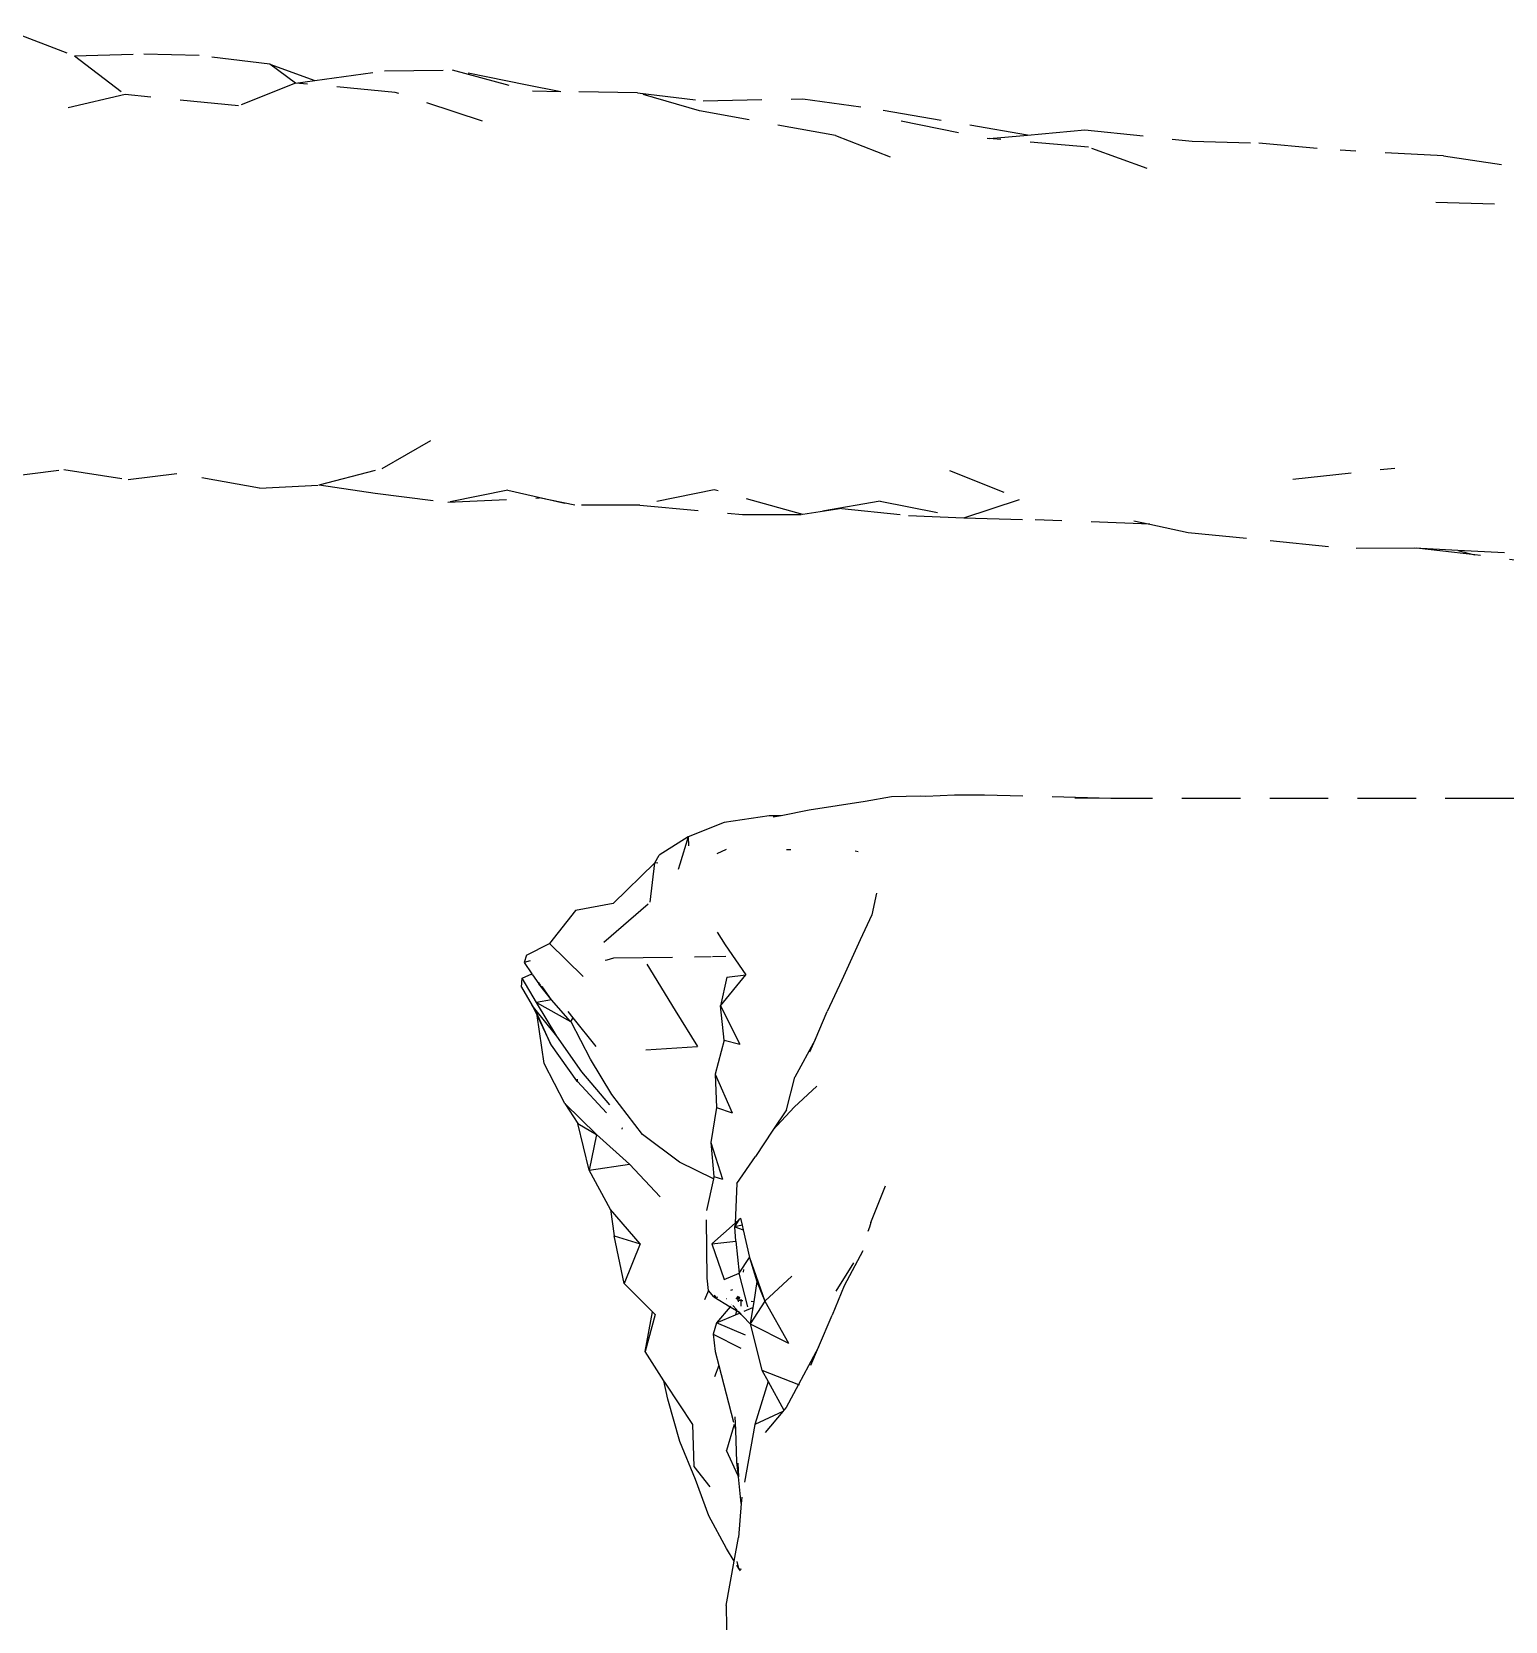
# Model space of a CAD drawing. Header units: millimetres. Extents: x 0 to 460473, y -68369 to 85219.
# Drawn here: x 230321.9 to 230479.2, y -38931.9 to -38762.1 of the extents above; entities that cross this region are included whole.
import ezdxf

# ---------------------------------------------------------------- set-up
doc = ezdxf.new("R2010")
doc.units = ezdxf.units.MM
doc.header["$LTSCALE"] = 50
doc.linetypes.add('HIDDEN2', pattern=[0.1875, 0.125, -0.0625])
doc.layers.add('hid', color=8, linetype='HIDDEN2')

msp = doc.modelspace()

# ---------------------------------------------------------------- linework, layer by layer
at = {"layer": 'hid'}
for p, q in [((230319.78226242, -38762.12637807), (230326.45754578, -38764.68265603)), ((230326.45754578, -38764.68265603), (230333.84602928, -38764.50634951)), ((230326.45754578, -38764.68265603), (230331.84966883, -38768.83235838)), ((230339.73611752, -38764.66765831), (230333.84602928, -38764.50634951)), ((230347.28583975, -38765.59918334), (230339.73611752, -38764.66765831)), ((230347.28583975, -38765.59918334), (230352.07918742, -38767.31512724)), ((230350.04039719, -38767.59621301), (230347.28583975, -38765.59918334)), ((230352.07918742, -38767.31512724), (230359.54073305, -38766.28641217)), ((230359.54073305, -38766.28641217), (230366.76722788, -38766.19775899)), ((230366.76722788, -38766.19775899), (230375.32187985, -38768.48441128)), ((230374.58693123, -38767.78451771), (230366.76722788, -38766.19775899)), ((230350.04039719, -38767.59621301), (230343.9320742, -38770.03550876)), ((230350.04039719, -38767.59621301), (230352.07918742, -38767.31512724)), ((230360.66040478, -38768.60039365), (230350.04039719, -38767.59621301)), ((230378.33884652, -38768.523951), (230374.58693123, -38767.78451771)), ((230331.84966883, -38768.83235838), (230323.98571857, -38770.65841404)), ((230343.9320742, -38770.03550876), (230331.84966883, -38768.83235838)), ((230369.9740037, -38771.66392781), (230360.66040478, -38768.60039365)), ((230378.33884652, -38768.523951), (230375.32187985, -38768.48441128)), ((230386.53659587, -38768.63138893), (230378.33884652, -38768.523951)), ((230386.53659587, -38768.63138893), (230393.55685511, -38769.49259132)), ((230393.14213411, -38770.58375873), (230386.53659587, -38768.63138893)), ((230393.55685511, -38769.49259132), (230404.16786334, -38769.28995546)), ((230404.16786334, -38769.28995546), (230410.63391132, -38770.18381954)), ((230407.67686804, -38773.20802636), (230393.14213411, -38770.58375873)), ((230428.17868453, -38773.15442869), (230410.63391132, -38770.18381954)), ((230414.66937922, -38771.64926338), (230424.11196912, -38773.52297847)), ((230407.67686804, -38773.20802636), (230414.7353746, -38775.98693714)), ((230424.11196912, -38773.52297847), (230428.17868453, -38773.15442869)), ((230428.17868453, -38773.15442869), (230434.27675854, -38772.60178521)), ((230434.27675854, -38772.60178521), (230445.72770804, -38773.8009362)), ((230434.66598133, -38774.4658351), (230424.11196912, -38773.52297847)), ((230440.92579373, -38776.72115883), (230434.66598133, -38774.4658351)), ((230445.72770804, -38773.8009362), (230452.86120937, -38773.99324029)), ((230452.86120937, -38773.99324029), (230461.5381028, -38774.78245362)), ((230472.58333067, -38775.36569827), (230461.5381028, -38774.78245362)), ((230472.58333067, -38775.36569827), (230479.2346157, -38776.35754745)), ((230478.00470168, -38780.53691195), (230470.57572101, -38780.34394129)), ((230359.2955002, -38808.74995528), (230364.48213762, -38805.76507582)), ((230318.57559677, -38809.70980933), (230325.31162588, -38808.88326834)), ((230325.31162588, -38808.88326834), (230332.16314692, -38809.94644001)), ((230352.54147235, -38810.52435214), (230359.2955002, -38808.74995528)), ((230419.82676868, -38808.98691925), (230427.46873446, -38812.02545722)), ((230456.4842061, -38809.92077725), (230467.38319419, -38808.71529389)), ((230332.16314692, -38809.94644001), (230337.37678245, -38809.30587075)), ((230346.19616592, -38810.87429893), (230337.37678245, -38809.30587075)), ((230346.19616592, -38810.87429893), (230352.54147235, -38810.52435214)), ((230352.54147235, -38810.52435214), (230358.54105294, -38811.39088704)), ((230358.54105294, -38811.39088704), (230366.30676007, -38812.3717379)), ((230372.68206439, -38811.08793311), (230366.30676007, -38812.3717379)), ((230366.30676007, -38812.3717379), (230376.05607853, -38811.90714188)), ((230372.68206439, -38811.08793311), (230379.84106393, -38812.69902146)), ((230379.84106393, -38812.69902146), (230376.05607853, -38811.90714188)), ((230394.72602338, -38811.04160682), (230386.79307794, -38812.6830239)), ((230404.18436218, -38813.68320515), (230394.72602338, -38811.04160682)), ((230412.44428476, -38812.24742347), (230404.18436218, -38813.68320515)), ((230412.44428476, -38812.24742347), (230421.38365985, -38814.02581972)), ((230421.38365985, -38814.02581972), (230427.46873446, -38812.02545722)), ((230386.79307794, -38812.6830239), (230379.84106393, -38812.69902146)), ((230386.79307794, -38812.6830239), (230397.75956132, -38813.66854071)), ((230397.75956132, -38813.66854071), (230404.18436218, -38813.68320515)), ((230408.34507133, -38813.0499681), (230404.18436218, -38813.68320515)), ((230408.34507133, -38813.0499681), (230415.45157454, -38813.76885879)), ((230415.45157454, -38813.76885879), (230421.38365985, -38814.02581972)), ((230421.38365985, -38814.02581972), (230428.97612908, -38814.24778596)), ((230441.20500296, -38814.70911209), (230428.97612908, -38814.24778596)), ((230439.52414171, -38814.34877061), (230441.20500296, -38814.70911209)), ((230441.20500296, -38814.70911209), (230445.31673677, -38815.59058178)), ((230445.31673677, -38815.59058178), (230454.06337533, -38816.46611532)), ((230454.06337533, -38816.46611532), (230462.25730252, -38817.30598761)), ((230469.50704572, -38817.26999308), (230462.25730252, -38817.30598761)), ((230475.90034879, -38817.98021842), (230469.50704572, -38817.26999308)), ((230474.11075948, -38817.50566051), (230469.50704572, -38817.26999308)), ((230474.11075948, -38817.50566051), (230475.90034879, -38817.98021842)), ((230479.07112713, -38817.7595853), (230474.11075948, -38817.50566051)), ((230485.81465572, -38819.2853533), (230475.90034879, -38817.98021842)), ((230410.8312719, -38844.34427654), (230404.85420062, -38845.24747254)), ((230413.66081832, -38843.8416863), (230410.8312719, -38844.34427654)), ((230416.76431877, -38843.76769755), (230413.66081832, -38843.8416863)), ((230417.30590306, -38843.78252863), (230416.76431877, -38843.76769755)), ((230420.37121083, -38843.64221663), (230417.30590306, -38843.78252863)), ((230423.56378955, -38843.65938068), (230420.37121083, -38843.64221663)), ((230437.04526317, -38843.99306912), (230423.56378955, -38843.65938068)), ((230437.04526317, -38843.99306912), (230433.22585953, -38843.98999708)), ((230479.01292018, -38844.02682481), (230437.04526317, -38843.99306912)), ((230513.23356046, -38843.99582952), (230479.01292018, -38844.02682481)), ((230400.5757554, -38845.85038086), (230395.79274463, -38846.55494039)), ((230401.87398178, -38845.84298652), (230400.5757554, -38845.85038086)), ((230401.87398178, -38845.84298652), (230401.00719902, -38846.01618898)), ((230404.85420062, -38845.24747254), (230401.87398178, -38845.84298652)), ((230391.94083098, -38848.09853901), (230388.84934319, -38850.06890607)), ((230391.94083098, -38848.09853901), (230391.05456397, -38851.01715492)), ((230395.79274463, -38846.55494039), (230391.94083098, -38848.09853901)), ((230391.94083098, -38848.09853901), (230391.98523596, -38849.07205765)), ((230395.9928085, -38849.45576119), (230394.98779139, -38849.90308259)), ((230402.91919085, -38849.48430548), (230402.45025763, -38849.47719817)), ((230410.08434818, -38849.71227108), (230409.75479982, -38849.63786869)), ((230388.39776427, -38850.88628178), (230383.95443249, -38855.22962135)), ((230387.88114478, -38855.08947599), (230388.39776427, -38850.88628178)), ((230388.39776427, -38850.88628178), (230388.84934319, -38850.06890607)), ((230388.68894917, -38850.90062546), (230388.39776427, -38850.88628178)), ((230391.05456397, -38851.01715492), (230390.88349568, -38851.58050955)), ((230391.12931021, -38851.0208369), (230391.05456397, -38851.01715492)), ((230412.06233463, -38854.11945682), (230411.55442971, -38856.43093868)), ((230379.90601348, -38855.96850899), (230377.15392811, -38859.50030529)), ((230383.95443249, -38855.22962135), (230379.90601348, -38855.96850899)), ((230382.94364202, -38859.34716191), (230387.88114478, -38855.08947599)), ((230411.55442971, -38856.43093868), (230410.29051399, -38859.11886329)), ((230395.05069563, -38858.2838236), (230395.88821188, -38859.62911904)), ((230374.67422325, -38860.72495241), (230377.15392811, -38859.50030529)), ((230377.15392811, -38859.50030529), (230380.7458677, -38863.01627066)), ((230395.88821188, -38859.62911904), (230398.10199042, -38862.84696307)), ((230410.29051399, -38859.11886329), (230408.33890797, -38863.40687793)), ((230374.67422325, -38860.72495241), (230374.44689826, -38861.5301633)), ((230375.07062566, -38861.33905917), (230374.44689826, -38861.5301633)), ((230374.44689826, -38861.5301633), (230375.26896672, -38862.74714492)), ((230383.09710781, -38861.27845071), (230383.29993939, -38861.2232316)), ((230383.29993939, -38861.2232316), (230384.01496222, -38861.02857291)), ((230384.01496222, -38861.02857291), (230391.77612255, -38860.92355433)), ((230387.54627632, -38861.69663799), (230390.57222159, -38866.6538842)), ((230392.61062832, -38860.91181726), (230394.39182423, -38860.88464518)), ((230394.53775717, -38860.88241898), (230395.95524285, -38860.86079529)), ((230374.15562243, -38864.14176619), (230374.20732863, -38863.20974124)), ((230374.20732863, -38863.20974124), (230375.26896672, -38862.74714492)), ((230375.7484362, -38865.79518144), (230374.20732863, -38863.20974124)), ((230375.33522593, -38862.83396431), (230375.26896672, -38862.74714492)), ((230375.33522593, -38862.83396431), (230376.00590058, -38863.81831537)), ((230395.39036883, -38866.15862618), (230398.10199042, -38862.84696307)), ((230396.07624043, -38863.08409368), (230395.39036883, -38866.15862618)), ((230396.07624043, -38863.08409368), (230398.10199042, -38862.84696307)), ((230408.33890797, -38863.40687793), (230406.79756594, -38866.76703366)), ((230374.15562243, -38864.14176619), (230375.3089038, -38866.11613264)), ((230375.9956929, -38863.69937366), (230375.9893109, -38863.6250094)), ((230376.15220893, -38863.90445648), (230375.9956929, -38863.69937366)), ((230377.36829518, -38865.49789331), (230376.00590058, -38863.81831537)), ((230376.22785925, -38863.94899667), (230376.15220893, -38863.90445648)), ((230376.41946796, -38864.20923233), (230376.29507061, -38864.09164802)), ((230377.36829518, -38865.49789331), (230376.41946796, -38864.20923233)), ((230375.3089038, -38866.11613264), (230375.78499841, -38866.93484148)), ((230377.93900507, -38869.38646869), (230375.3089038, -38866.11613264)), ((230375.3089038, -38866.11613264), (230375.8237434, -38867.19750334)), ((230377.36829518, -38865.49789331), (230375.7484362, -38865.79518144)), ((230377.93900507, -38869.38646869), (230375.7484362, -38865.79518144)), ((230375.7484362, -38865.79518144), (230379.39487095, -38867.81334329)), ((230379.39487095, -38867.81334329), (230377.36829518, -38865.49789331)), ((230379.11330838, -38866.75553541), (230379.64154242, -38867.41980424)), ((230390.57222159, -38866.6538842), (230392.94909524, -38870.47730282)), ((230395.39036883, -38866.15862618), (230397.47174971, -38870.2586694)), ((230395.7846707, -38869.8284015), (230395.39036883, -38866.15862618)), ((230405.48980861, -38869.76747627), (230406.79756594, -38866.76703366)), ((230377.32551158, -38870.35182191), (230375.78499841, -38866.93484148)), ((230375.8237434, -38867.19750334), (230375.78499841, -38866.93484148)), ((230376.57759123, -38872.30802445), (230375.8237434, -38867.19750334)), ((230375.8237434, -38867.19750334), (230377.32551158, -38870.35182191)), ((230379.64154242, -38867.41980424), (230379.39487095, -38867.81334329)), ((230379.44288339, -38867.86819956), (230379.39487095, -38867.81334329)), ((230381.50564964, -38871.86392531), (230379.44288339, -38867.86819956)), ((230379.64154242, -38867.41980424), (230382.09728241, -38870.50796483)), ((230380.57918472, -38873.19272326), (230377.93900507, -38869.38646869)), ((230395.7846707, -38869.8284015), (230394.82343834, -38873.44251861)), ((230395.7846707, -38869.8284015), (230397.47174971, -38870.2586694)), ((230405.48980861, -38869.76747627), (230403.33666348, -38873.77963401)), ((230404.9303573, -38871.05104892), (230405.48980861, -38869.76747627)), ((230377.32551158, -38870.35182191), (230380.02089119, -38874.16574197)), ((230383.81208358, -38875.6275197), (230381.50564964, -38871.86392531)), ((230387.41324629, -38870.83658153), (230392.94909524, -38870.47730282)), ((230378.78293094, -38876.59470596), (230376.57759123, -38872.30802445)), ((230383.57945192, -38876.70802207), (230380.57918472, -38873.19272326)), ((230394.82343834, -38873.44251861), (230394.98316188, -38876.99531171)), ((230394.82343834, -38873.44251861), (230396.64313625, -38877.56672483)), ((230380.02089119, -38874.16574197), (230380.12080816, -38874.2371239)), ((230380.12080816, -38874.2371239), (230380.11756284, -38873.99725833)), ((230380.12080816, -38874.2371239), (230383.23244779, -38877.57072422)), ((230402.4309712, -38877.24110767), (230403.33666348, -38873.77963401)), ((230403.2562973, -38876.97014887), (230405.66461471, -38874.71649156)), ((230382.15528595, -38879.87804004), (230378.78293094, -38876.59470596)), ((230378.78293094, -38876.59470596), (230380.18153771, -38878.72571526)), ((230387.07309756, -38879.88187279), (230383.81208358, -38875.6275197)), ((230400.98629182, -38879.42127616), (230403.2562973, -38876.97014887)), ((230394.98316188, -38876.99531171), (230394.35295915, -38880.74424166)), ((230394.98316188, -38876.99531171), (230396.64313625, -38877.56672483)), ((230402.4309712, -38877.24110767), (230400.98629182, -38879.42127616)), ((230381.38480481, -38883.71912264), (230380.18153771, -38878.72571526)), ((230380.18153771, -38878.72571526), (230382.15528595, -38879.87804004)), ((230382.15528595, -38879.87804004), (230381.38480481, -38883.71912264)), ((230385.68088059, -38883.0560568), (230382.15528595, -38879.87804004)), ((230384.86757707, -38879.26821033), (230384.93335651, -38879.18414555)), ((230384.91457096, -38879.31699636), (230384.93335651, -38879.18414555)), ((230391.00861029, -38882.84242262), (230387.07309756, -38879.88187279)), ((230400.98629182, -38879.42127616), (230399.14279644, -38882.2548453)), ((230394.35295915, -38880.74424166), (230395.62589489, -38884.65264736)), ((230394.35295915, -38880.74424166), (230394.69897922, -38884.37768917)), ((230381.38480481, -38883.71912264), (230385.68088059, -38883.0560568)), ((230383.64284799, -38887.91531792), (230381.38480481, -38883.71912264)), ((230388.9688242, -38886.54385979), (230385.68088059, -38883.0560568)), ((230394.64242577, -38884.63507171), (230391.00861029, -38882.84242262)), ((230397.13111226, -38885.11924308), (230399.14279644, -38882.2548453)), ((230394.64242577, -38884.63507171), (230393.90417061, -38887.99497247)), ((230394.69897922, -38884.37768917), (230394.64242577, -38884.63507171)), ((230394.69897922, -38884.37768917), (230395.62589489, -38884.65264736)), ((230397.13111226, -38885.11924308), (230396.94787507, -38889.37160555)), ((230411.42638686, -38889.291442), (230413.01870283, -38885.38486935)), ((230386.81153183, -38891.58592644), (230383.64284799, -38887.91531792)), ((230383.64284799, -38887.91531792), (230384.053268, -38890.73072315)), ((230393.96560846, -38895.24570328), (230393.90417061, -38887.99497247)), ((230397.53607657, -38888.81894572), (230397.42254165, -38888.94682773)), ((230397.53607657, -38888.81894572), (230397.69243355, -38889.56477535)), ((230394.48410361, -38891.57642788), (230396.94787507, -38889.37160555)), ((230396.931166, -38889.75937085), (230397.42254165, -38888.94682773)), ((230396.94787507, -38889.37160555), (230396.931166, -38889.75937085)), ((230397.69243355, -38889.56477535), (230396.931166, -38889.75937085)), ((230397.0445379, -38891.28813839), (230396.931166, -38889.75937085)), ((230396.931166, -38889.75937085), (230397.80537007, -38890.06697697)), ((230396.94787507, -38889.37160555), (230397.42254165, -38888.94682773)), ((230397.69243355, -38889.56477535), (230397.80537007, -38890.06697697)), ((230397.80537007, -38890.06697697), (230398.48632112, -38893.01528636)), ((230411.28865297, -38889.78006331), (230411.10896238, -38890.23746482)), ((230411.42638686, -38889.291442), (230411.28865297, -38889.78006331)), ((230385.09816382, -38895.82144906), (230384.053268, -38890.73072315)), ((230384.053268, -38890.73072315), (230386.81153183, -38891.58592644)), ((230386.81153183, -38891.58592644), (230385.09816382, -38895.82144906)), ((230394.48410361, -38891.57642788), (230397.0445379, -38891.28813839)), ((230394.48410361, -38891.57642788), (230395.77579763, -38895.39201436)), ((230397.06844657, -38891.26926059), (230397.0445379, -38891.28813839)), ((230397.0445379, -38891.28813839), (230397.38074707, -38894.70411896)), ((230397.38074707, -38894.70411896), (230398.48632112, -38893.01528636)), ((230398.48632112, -38893.01528636), (230400.11853712, -38897.67833338)), ((230398.48632112, -38893.01528636), (230399.27649517, -38895.59431693)), ((230409.60378216, -38893.59312123), (230407.71858219, -38896.64082447)), ((230410.570909, -38892.32631386), (230408.59323028, -38896.07141106)), ((230394.10196218, -38896.56733565), (230393.96560846, -38895.24570328)), ((230395.77579763, -38895.39201436), (230397.38074707, -38894.70411896)), ((230398.3109534, -38898.28774071), (230397.38074707, -38894.70411896)), ((230397.84123538, -38894.30734596), (230397.81122036, -38894.59369514)), ((230399.27649517, -38895.59431693), (230398.93614272, -38897.7591527)), ((230399.27649517, -38895.59431693), (230400.11853712, -38897.67833338)), ((230400.11853712, -38897.67833338), (230402.9998335, -38895.0329023)), ((230388.13483405, -38898.81585007), (230385.09816382, -38895.82144906)), ((230394.10196218, -38896.56733565), (230393.69872285, -38897.54751994)), ((230394.69621857, -38897.21540377), (230394.10196218, -38896.56733565)), ((230394.7887621, -38897.05412458), (230394.69621857, -38897.21540377)), ((230394.69621857, -38897.21540377), (230394.90328356, -38897.13529491)), ((230395.11908168, -38897.28824795), (230394.69621857, -38897.21540377)), ((230394.69621857, -38897.21540377), (230396.42868438, -38898.2903509)), ((230396.49997156, -38896.51757168), (230396.69510875, -38896.44207742)), ((230397.08469673, -38897.42638883), (230397.31330954, -38897.14820379)), ((230397.13010753, -38897.49696919), (230397.37228193, -38897.26938696)), ((230397.37228193, -38897.26938696), (230397.31414371, -38897.63660421)), ((230397.42222525, -38897.27261038), (230397.31414371, -38897.63660421)), ((230397.37949829, -38897.22380644), (230397.37228193, -38897.26938696)), ((230397.37228193, -38897.26938696), (230397.39813397, -38897.24509264)), ((230408.59323028, -38896.07141106), (230407.29664402, -38899.19926878)), ((230387.33639366, -38903.06401445), (230388.13483405, -38898.81585007)), ((230388.42547982, -38899.10245016), (230388.13483405, -38898.81585007)), ((230396.42868438, -38898.2903509), (230394.95917124, -38900.01281174)), ((230396.03380525, -38897.44582209), (230395.99683403, -38897.43945327)), ((230396.42868438, -38898.2903509), (230396.43293466, -38898.21947852)), ((230396.46796586, -38898.24430788), (230396.42868438, -38898.2903509)), ((230396.42868438, -38898.2903509), (230397.09737788, -38898.69042151)), ((230396.56748006, -38898.05575839), (230396.58599275, -38898.03323142)), ((230396.6185224, -38898.06783601), (230396.59940782, -38898.09024078)), ((230396.69412587, -38898.14826192), (230397.11922083, -38898.59508695)), ((230397.09737788, -38898.69042151), (230396.99320144, -38899.14510432)), ((230396.99320144, -38899.14510432), (230397.42700341, -38898.9600465)), ((230397.11922083, -38898.59508695), (230397.09737788, -38898.69042151)), ((230397.09737788, -38898.69042151), (230397.26537567, -38898.80949471)), ((230397.31414371, -38897.63660421), (230397.2151346, -38897.62912368)), ((230397.45504924, -38898.94808228), (230397.26537567, -38898.80949471)), ((230397.26537567, -38898.80949471), (230397.42700341, -38898.9600465)), ((230397.31414371, -38897.63660421), (230397.29554198, -38897.75409796)), ((230397.6073999, -38897.65876089), (230397.31414371, -38897.63660421)), ((230397.42700341, -38898.9600465), (230397.45504924, -38898.94808228)), ((230397.42700341, -38898.9600465), (230397.77339035, -38899.28269639)), ((230397.77339035, -38899.28269639), (230397.45504924, -38898.94808228)), ((230397.60093399, -38898.2287577), (230397.6073999, -38897.65876089)), ((230397.6073999, -38897.65876089), (230397.60935562, -38897.48635596)), ((230397.77112263, -38897.67113079), (230397.6073999, -38897.65876089)), ((230397.93265416, -38898.74433835), (230398.84225924, -38898.35630523)), ((230400.11853712, -38897.67833338), (230398.56767808, -38900.10279805)), ((230398.84225924, -38898.35630523), (230398.56767808, -38900.10279805)), ((230398.93614272, -38897.7591527), (230398.67125399, -38897.7391393)), ((230398.93614272, -38897.7591527), (230398.84225924, -38898.35630523)), ((230400.11853712, -38897.67833338), (230402.64509556, -38902.1751496)), ((230388.42547982, -38899.10245016), (230387.33639366, -38903.06401445)), ((230394.95917124, -38900.01281174), (230394.6091984, -38901.20996303)), ((230394.95917124, -38900.01281174), (230396.99320144, -38899.14510432)), ((230398.05334538, -38901.32277921), (230394.95917124, -38900.01281174)), ((230397.77339035, -38899.28269639), (230398.56767808, -38900.10279805)), ((230398.56767808, -38900.10279805), (230399.82169539, -38905.04487991)), ((230398.56767808, -38900.10279805), (230402.64509556, -38902.1751496)), ((230405.84007928, -38902.62303459), (230407.29664402, -38899.19926878)), ((230394.6091984, -38901.20996303), (230394.82236346, -38903.0783456)), ((230394.6091984, -38901.20996303), (230397.56116564, -38902.70873514)), ((230389.35376498, -38906.19448637), (230387.33639366, -38903.06401445)), ((230394.82236346, -38903.0783456), (230395.21095086, -38904.57582262)), ((230405.84007928, -38902.62303459), (230403.71265329, -38906.59584782)), ((230405.03661951, -38904.51162766), (230405.84007928, -38902.62303459)), ((230395.21095086, -38904.57582262), (230394.75325785, -38905.78143458)), ((230395.21095086, -38904.57582262), (230396.83886703, -38910.85646998)), ((230399.82169539, -38905.04487991), (230400.49212085, -38906.27824269)), ((230399.82169539, -38905.04487991), (230403.71265329, -38906.59584782)), ((230389.75759304, -38908.15290731), (230389.35376498, -38906.19448637)), ((230389.52508356, -38906.46033134), (230389.35376498, -38906.19448637)), ((230392.43341028, -38910.86199537), (230389.52508356, -38906.46033134)), ((230400.49212085, -38906.27824269), (230399.06791359, -38910.86082888)), ((230400.49212085, -38906.27824269), (230402.15839094, -38909.34363269)), ((230403.71265329, -38906.59584782), (230402.39189435, -38909.06226903)), ((230403.71265329, -38906.59584782), (230403.80412869, -38906.63231067)), ((230391.06536228, -38912.67721936), (230389.75759304, -38908.15290731)), ((230402.39189435, -38909.06226903), (230402.15839094, -38909.34363269)), ((230392.58536865, -38915.36181114), (230392.43341028, -38910.86199537)), ((230396.83886703, -38910.85646998), (230396.03970794, -38913.65807021)), ((230396.83886703, -38910.85646998), (230396.986502, -38911.42664183)), ((230396.94251243, -38910.05228516), (230396.986502, -38911.42664183)), ((230399.06791359, -38910.86082888), (230397.66173978, -38918.61414994)), ((230402.04883065, -38909.4756491), (230399.06791359, -38910.86082888)), ((230402.04883065, -38909.4756491), (230400.17432651, -38911.73436272)), ((230402.15839094, -38909.34363269), (230402.04883065, -38909.4756491)), ((230396.986502, -38911.42664183), (230397.09689794, -38914.87571839)), ((230392.73353607, -38916.74326775), (230391.06536228, -38912.67721936)), ((230397.26392779, -38916.3391867), (230396.03970794, -38913.65807021)), ((230394.29131657, -38917.52614871), (230392.58536865, -38915.36181114)), ((230397.09689794, -38914.87571839), (230397.26392779, -38916.3391867)), ((230397.25573425, -38914.99244684), (230397.31337513, -38916.44747939)), ((230394.14318217, -38920.62617733), (230392.73353607, -38916.74326775)), ((230397.31337513, -38916.44747939), (230397.26392779, -38916.3391867)), ((230397.60222052, -38919.30321183), (230397.31337513, -38916.44747939)), ((230397.60222052, -38919.30321183), (230397.3258955, -38922.91682902)), ((230397.66173978, -38918.61414994), (230397.60222052, -38919.30321183)), ((230396.0215127, -38924.11164733), (230394.14318217, -38920.62617733)), ((230396.86477371, -38925.45480101), (230396.0215127, -38924.11164733)), ((230396.86477371, -38925.45480101), (230397.3258955, -38922.91682902)), ((230396.00294595, -38930.19822183), (230396.86477371, -38925.45480101)), ((230397.36714852, -38926.25498809), (230397.14461046, -38925.90052749)), ((230397.36714852, -38926.25498809), (230397.16956383, -38925.48982995)), ((230397.51351046, -38926.49133147), (230397.36714852, -38926.25498809)), ((230397.36714852, -38926.25498809), (230397.61373219, -38926.31134672)), ((230396.00294595, -38930.19822183), (230396.07140102, -38934.90900552))]:
    msp.add_line(p, q, dxfattribs=at)

doc.saveas('drawing.dxf')
